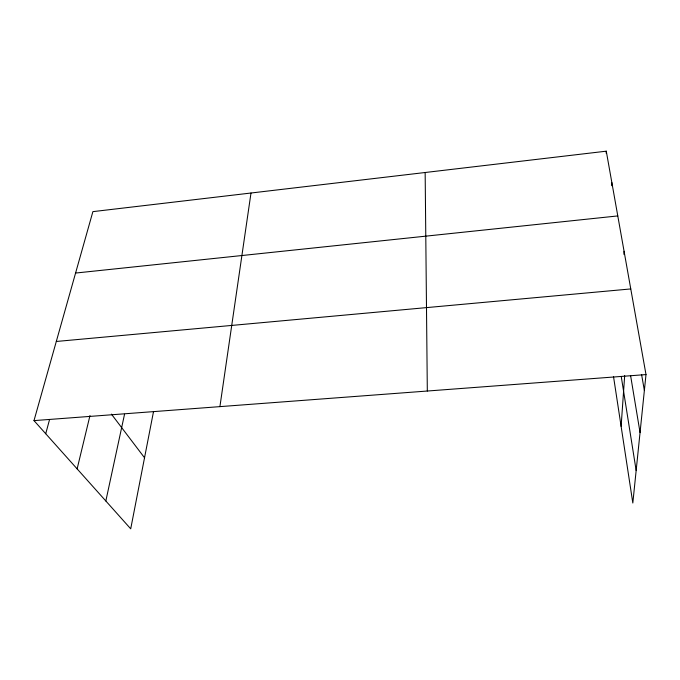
<?xml version="1.0" encoding="UTF-8"?>
<svg xmlns="http://www.w3.org/2000/svg" width="680" height="680" viewBox="0 0 680 680"><rect width="100%" height="100%" fill="white"/><g stroke="black" fill="none" stroke-linecap="round" stroke-linejoin="round"><path stroke-width="1.02" d="M606.203 153.263L606.271 151.181L92.888 211.633L34 420.614L130.713 528.819L153.544 411.451M611.736 185.708L611.864 182.614M623.9 254.328L624.078 251.302M621.12 426.377L624.682 375.606M606.271 151.181L646 374.578L632.825 503.013L613.547 376.779M219.912 406.631L250.996 193.018M105.834 500.981L124.542 414.222M77.129 468.868L89.981 415.556M45.721 433.738L49.538 419.628M75.582 273.054L617.788 215.925M56.304 341.471L630.768 288.932M34 420.614L646 374.578M111.418 414.12L144.534 457.767M641.639 374.833L644.368 390.464M630.606 375.649L640.05 432.574M621.282 376.728L636.157 470.526M425.153 172.507L427.32 391.034"/></g></svg>
